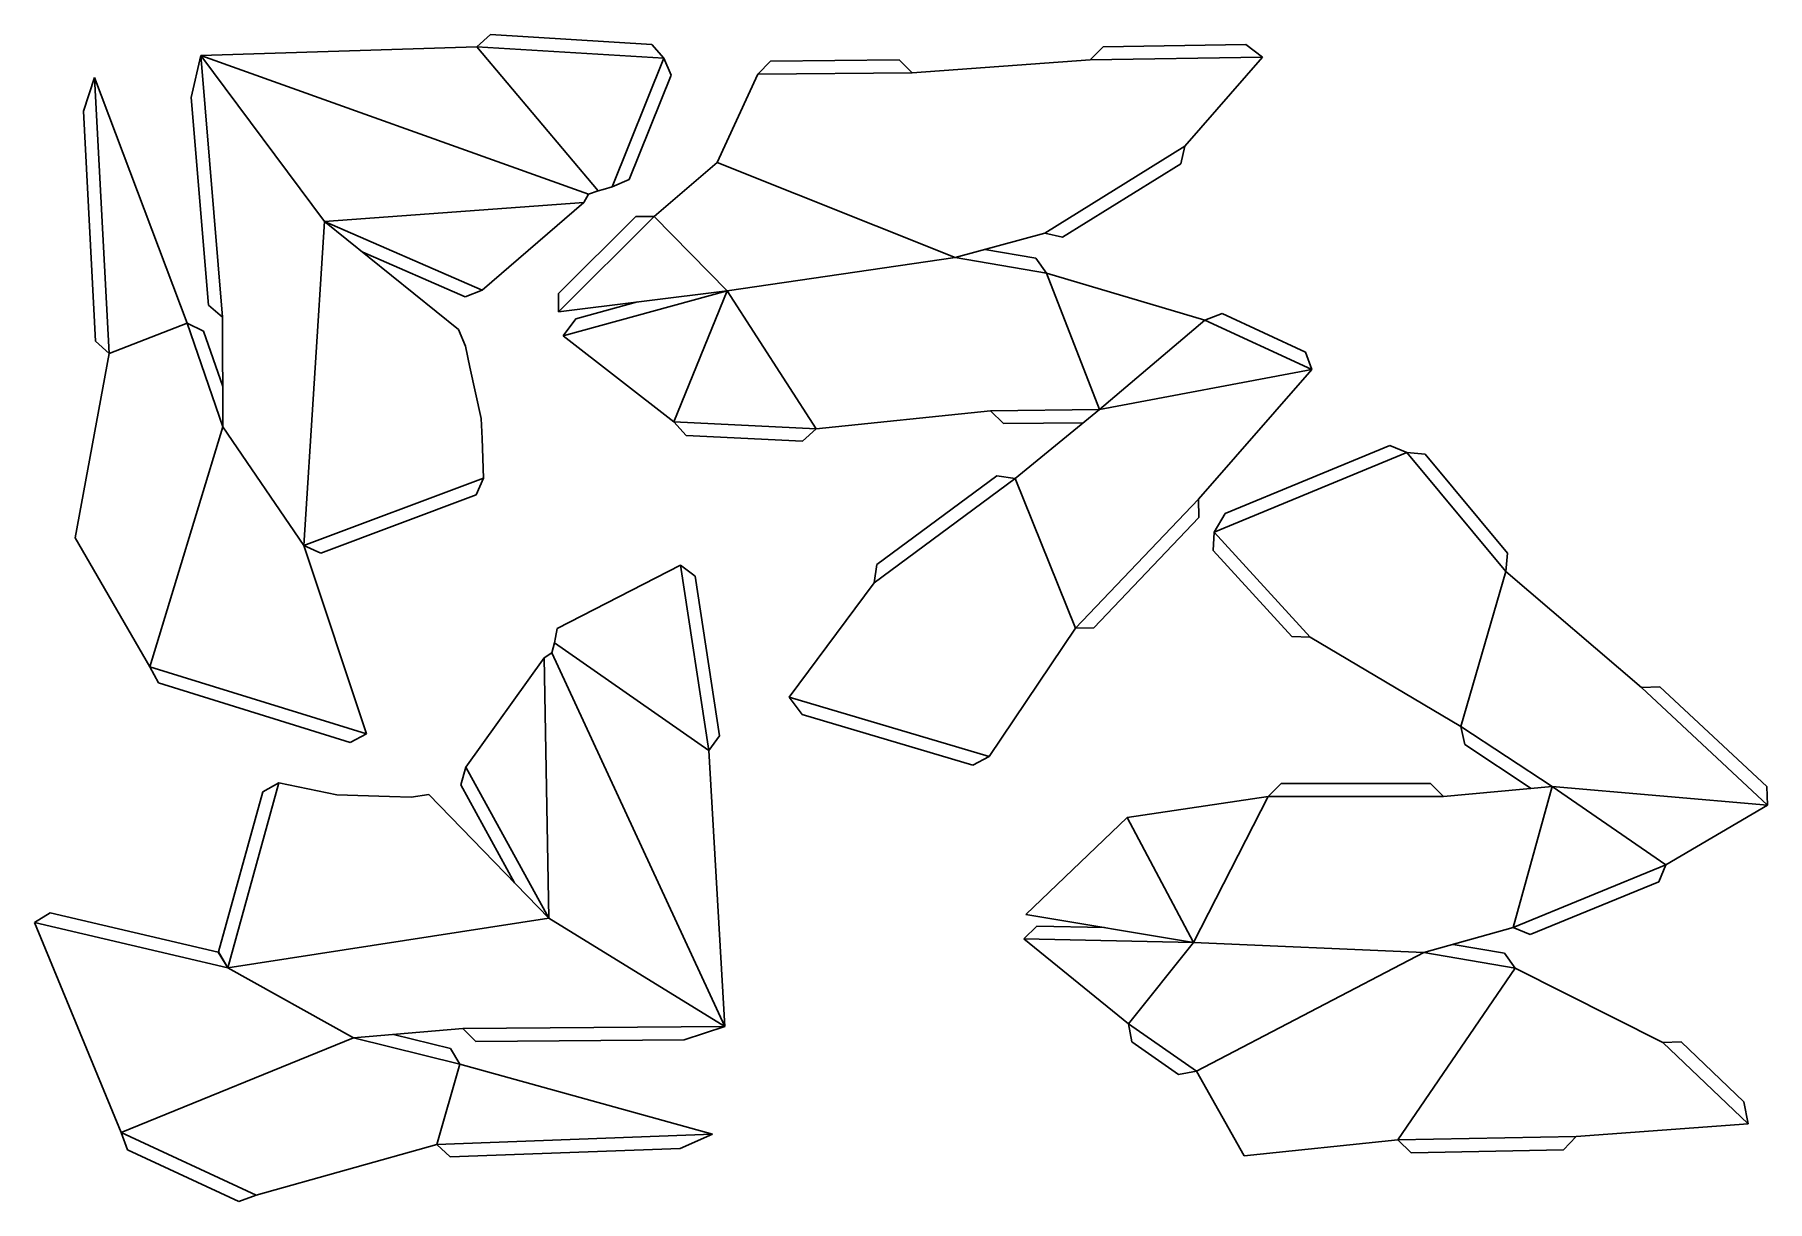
# Model space of a CAD drawing. Extents: x 1357 to 2024, y 15 to 464.
import ezdxf

# ---------------------------------------------------------------- set-up
doc = ezdxf.new("R2010")
doc.units = 0

msp = doc.modelspace()

# ---------------------------------------------------------------- linework, layer by layer
at = {"layer": 'CutLine', "color": 8, "linetype": 'CONTINUOUS'}
for p, q in [((1527.522132, 459.163446), (1532.813826, 463.853645)), ((1532.813826, 463.853645), (1594.883863, 460.11339)), ((1417.614857, 439.665517), (1421.29791, 455.791168)), ((1527.522132, 459.163446), (1421.29791, 455.791168)), ((1594.883863, 460.11339), (1599.574062, 454.821695)), ((1599.574062, 454.821695), (1602.348835, 448.317801)), ((1635.685676, 448.61189), (1640.638885, 453.658247)), ((1640.638885, 453.658247), (1690.13178, 454.11928)), ((1690.13178, 454.11928), (1695.178137, 449.16607)), ((1763.649892, 454.118151), (1695.178137, 449.16607)), ((1763.649892, 454.118151), (1768.570769, 459.196041)), ((1768.570769, 459.196041), (1823.490205, 460.058458)), ((1800.09425, 421.003316), (1829.939941, 455.159123)), ((1823.490205, 460.058458), (1829.939941, 455.159123)), ((1376.124337, 434.38982), (1380.442097, 447.331795)), ((1416.031267, 352.866235), (1380.442097, 447.331795)), ((1602.348835, 448.317801), (1586.182242, 408.09266)), ((1635.685676, 448.61189), (1620.044921, 414.612872)), ((1380.835887, 345.931474), (1376.124337, 434.38982)), ((1424.225334, 359.758416), (1417.614857, 439.665517)), ((1800.09425, 421.003316), (1798.484265, 414.117973)), ((1620.044921, 414.612872), (1595.792962, 393.833029)), ((1798.484265, 414.117973), (1753.004532, 385.876347)), ((1586.182242, 408.09266), (1579.678349, 405.317887)), ((1568.776733, 399.283198), (1570.482698, 402.432629)), ((1570.482698, 402.432629), (1574.265752, 403.763235)), ((1574.265752, 403.763235), (1576.187855, 404.315313)), ((1576.187855, 404.315313), (1579.678349, 405.317887)), ((1529.647617, 365.501342), (1568.776733, 399.283198)), ((1559.010128, 364.313378), (1588.721923, 393.853514)), ((1588.721923, 393.853514), (1595.792962, 393.833029)), ((1520.465896, 350.383663), (1468.966981, 392.008623)), ((1711.712225, 378.154982), (1746.119189, 387.486332)), ((1753.004532, 385.876347), (1746.119189, 387.486332)), ((1523.064181, 362.920961), (1483.656565, 380.135492)), ((1723.094059, 381.241795), (1742.765269, 377.804287)), ((1742.765269, 377.804287), (1746.829934, 372.018226)), ((1807.772419, 354.054123), (1746.829934, 372.018226)), ((1529.647617, 365.501342), (1523.064181, 362.920961)), ((1558.989642, 357.24234), (1623.918681, 365.27512)), ((1558.989642, 357.24234), (1559.010128, 364.313378)), ((1565.720417, 354.510956), (1589.430247, 361.008339)), ((1429.620539, 355.187665), (1424.225334, 359.758416)), ((1429.620539, 355.187665), (1429.84004, 312.967341)), ((1560.820962, 347.983978), (1565.720417, 354.510956)), ((1807.772419, 354.054123), (1814.406505, 356.501348)), ((1814.406505, 356.501348), (1846.516565, 341.69728)), ((1416.031267, 352.866235), (1422.391585, 349.776518)), ((1422.391585, 349.776518), (1429.759348, 328.488198)), ((1523.148788, 343.98885), (1520.465896, 350.383663)), ((1560.820962, 347.983978), (1603.396551, 314.856742)), ((1386.094747, 341.204489), (1373.024444, 270.215062)), ((1386.094747, 341.204489), (1380.835887, 345.931474)), ((1524.924892, 335.884196), (1523.148788, 343.98885)), ((1846.516565, 341.69728), (1848.96379, 335.063194)), ((1529.257217, 316.115064), (1524.924892, 335.884196)), ((1805.313426, 285.162293), (1848.96379, 335.063194)), ((1529.564699, 308.46245), (1529.257217, 316.115064)), ((1608.151936, 309.623549), (1603.396551, 314.856742)), ((1658.183592, 312.235983), (1725.2498, 319.144047)), ((1730.306016, 314.200902), (1725.2498, 319.144047)), ((1761.04065, 314.548444), (1730.306016, 314.200902)), ((1767.241701, 319.618884), (1734.731599, 293.036211)), ((1530.176653, 293.231571), (1529.564699, 308.46245)), ((1652.950399, 307.480598), (1608.151936, 309.623549)), ((1658.183592, 312.235983), (1652.950399, 307.480598)), ((1815.629007, 279.643195), (1879.025151, 305.732082)), ((1879.025151, 305.732082), (1885.551725, 303.011084)), ((1885.551725, 303.011084), (1892.593411, 302.367149)), ((1892.593411, 302.367149), (1924.25911, 264.327134)), ((1681.551172, 259.972193), (1727.739111, 294.087452)), ((1727.739111, 294.087452), (1734.731599, 293.036211)), ((1527.256182, 286.791784), (1467.482078, 264.317624)), ((1530.176653, 293.231571), (1527.256182, 286.791784)), ((1805.313426, 285.162293), (1805.485595, 278.093322)), ((1805.485595, 278.093322), (1765.035441, 235.623598)), ((1811.325542, 272.465401), (1815.629007, 279.643195)), ((1373.024444, 270.215062), (1401.693851, 220.654843)), ((1467.482078, 264.317624), (1461.042292, 267.238095)), ((1485.10284, 194.811656), (1461.042292, 267.238095)), ((1811.008101, 265.401462), (1811.325542, 272.465401)), ((1841.265933, 232.296204), (1811.008101, 265.401462)), ((1924.25911, 264.327134), (1923.615175, 257.285447)), ((1605.962353, 259.703147), (1558.462097, 235.409276)), ((1605.962353, 259.703147), (1611.65677, 255.511057)), ((1611.65677, 255.511057), (1620.998634, 194.034163)), ((1680.499931, 252.979705), (1681.551172, 259.972193)), ((1975.766868, 212.64124), (1923.615175, 257.285447)), ((1680.499931, 252.979705), (1647.799657, 208.943578)), ((1558.462097, 235.409276), (1557.779515, 231.842375)), ((1724.744734, 186.095818), (1757.96647, 235.451429)), ((1765.035441, 235.623598), (1757.96647, 235.451429)), ((1557.403631, 229.8782), (1556.420827, 225.990256)), ((1557.779515, 231.842375), (1557.403631, 229.8782)), ((1848.329872, 231.978763), (1841.265933, 232.296204)), ((1848.329872, 231.978763), (1906.349972, 197.638326)), ((1404.990074, 214.399052), (1401.693851, 220.654843)), ((1553.438697, 224.006287), (1523.336391, 181.980668)), ((1556.420827, 225.990256), (1553.438697, 224.006287)), ((1478.84705, 191.515432), (1404.990074, 214.399052)), ((1652.809985, 202.24006), (1647.799657, 208.943578)), ((1975.766868, 212.64124), (1982.833595, 212.888966)), ((1982.833595, 212.888966), (2024.012667, 174.499204)), ((1718.528319, 182.725923), (1652.809985, 202.24006)), ((1485.10284, 194.811656), (1478.84705, 191.515432)), ((1620.998634, 194.034163), (1616.806544, 188.339746)), ((1907.766753, 190.710648), (1906.349972, 197.638326)), ((1623.06074, 82.24619), (1616.806544, 188.339746)), ((1933.414786, 173.772025), (1907.766753, 190.710648)), ((1521.362357, 175.190735), (1523.336391, 181.980668)), ((1724.744734, 186.095818), (1718.528319, 182.725923)), ((1445.166188, 172.476316), (1451.315267, 175.967565)), ((1466.236672, 172.852145), (1451.315267, 175.967565)), ((1542.072404, 137.502617), (1521.362357, 175.190735)), ((1832.148241, 170.762096), (1837.152668, 175.757665)), ((1837.152668, 175.757665), (1894.573692, 175.706799)), ((1894.573692, 175.706799), (1899.569261, 170.702372)), ((1941.392187, 174.495543), (1899.569261, 170.702372)), ((2024.012667, 174.499204), (2024.260393, 167.432477)), ((1428.193426, 110.913691), (1445.166188, 172.476316)), ((1473.733794, 171.286831), (1466.236672, 172.852145)), ((1493.962804, 170.674644), (1473.733794, 171.286831)), ((1502.255993, 170.423671), (1493.962804, 170.674644)), ((1509.111629, 171.468562), (1502.255993, 170.423671)), ((1555.226136, 123.947749), (1509.111629, 171.468562)), ((1832.148241, 170.762096), (1777.910812, 162.589608)), ((1985.211196, 144.355549), (2024.260393, 167.432477)), ((1777.910812, 162.589608), (1738.920528, 125.308885)), ((1985.211196, 144.355549), (1982.477214, 137.834404)), ((1982.477214, 137.834404), (1932.929891, 117.559828)), ((1357.378069, 122.172294), (1363.386731, 125.900027)), ((1357.378069, 122.172294), (1390.663221, 41.444179)), ((1363.386731, 125.900027), (1427.956942, 110.773273)), ((1738.039148, 115.912388), (1743.144677, 120.804583)), ((1738.920528, 125.308885), (1803.448304, 114.516671)), ((1743.144677, 120.804583), (1769.173009, 120.249184)), ((1892.096062, 110.62153), (1926.408745, 120.293811)), ((1932.929891, 117.559828), (1926.408745, 120.293811)), ((1738.039148, 115.912388), (1778.36899, 83.249464)), ((1903.281199, 113.774469), (1923.150014, 110.363492)), ((1427.956942, 110.773273), (1431.684675, 104.764612)), ((1431.684675, 104.764612), (1428.193426, 110.913691)), ((1923.150014, 110.363492), (1927.231925, 104.589585)), ((1984.020673, 76.098645), (1927.231925, 104.589585)), ((1480.049906, 77.828597), (1522.116864, 81.430675)), ((1527.157094, 76.471232), (1522.116864, 81.430675)), ((1623.06074, 82.24619), (1607.334545, 77.118976)), ((1779.625926, 76.291007), (1778.36899, 83.249464)), ((1495.504805, 79.151958), (1517.381232, 73.733833)), ((1517.381232, 73.733833), (1521.032564, 67.678441)), ((1607.334545, 77.118976), (1527.157094, 76.471232)), ((1797.64787, 63.783693), (1779.625926, 76.291007)), ((1984.020673, 76.098645), (1991.089797, 76.264431)), ((1991.089797, 76.264431), (2015.208539, 53.251035)), ((1618.320942, 40.747), (1521.032564, 67.678441)), ((1804.606327, 65.040629), (1797.64787, 63.783693)), ((1804.606327, 65.040629), (1822.910157, 32.398077)), ((2015.208539, 53.251035), (2016.837065, 44.786207)), ((1393.09569, 34.804669), (1390.663221, 41.444179)), ((1618.320942, 40.747), (1605.820728, 35.28052)), ((1950.725161, 39.819278), (2016.837065, 44.786207)), ((1435.965447, 14.92424), (1393.09569, 34.804669)), ((1442.604957, 17.356709), (1512.116047, 36.812809)), ((1517.29771, 32.001326), (1512.116047, 36.812809)), ((1605.820728, 35.28052), (1517.29771, 32.001326)), ((1822.910157, 32.398077), (1882.086304, 38.549796)), ((1887.177909, 33.643111), (1882.086304, 38.549796)), ((1945.818476, 34.727674), (1887.177909, 33.643111)), ((1950.725161, 39.819278), (1945.818476, 34.727674)), ((1442.604957, 17.356709), (1435.965447, 14.92424))]:
    msp.add_line(p, q, dxfattribs=at)
at = {"layer": 'MountainLine', "color": 5, "linetype": 'CONTINUOUS'}
for p, q in [((1527.522132, 459.163446), (1574.265752, 403.763235)), ((1579.678349, 405.317887), (1599.574062, 454.821695)), ((1568.776733, 399.283198), (1468.966981, 392.008623)), ((1595.792962, 393.833029), (1558.989642, 357.24234)), ((1623.918681, 365.27512), (1603.396551, 314.856742)), ((1386.094747, 341.204489), (1416.031267, 352.866235)), ((1461.042292, 267.238095), (1530.176653, 293.231571)), ((1757.96647, 235.451429), (1734.731599, 293.036211)), ((1906.349972, 197.638326), (1923.615175, 257.285447)), ((1557.403631, 229.8782), (1616.806544, 188.339746)), ((1401.693851, 220.654843), (1485.10284, 194.811656)), ((1555.226136, 123.947749), (1553.438697, 224.006287)), ((1451.315267, 175.967565), (1431.684675, 104.764612)), ((1777.910812, 162.589608), (1803.448304, 114.516671)), ((1927.231925, 104.589585), (1882.086304, 38.549796)), ((1778.36899, 83.249464), (1804.606327, 65.040629)), ((1521.032564, 67.678441), (1512.116047, 36.812809)), ((1390.663221, 41.444179), (1442.604957, 17.356709))]:
    msp.add_line(p, q, dxfattribs=at)
at = {"layer": 'ValleyLine', "color": 1, "linetype": 'CONTINUOUS'}
for p, q in [((1421.29791, 455.791168), (1429.620539, 355.187665)), ((1468.966981, 392.008623), (1421.29791, 455.791168)), ((1421.29791, 455.791168), (1570.482698, 402.432629)), ((1599.574062, 454.821695), (1527.522132, 459.163446)), ((1829.939941, 455.159123), (1763.649892, 454.118151)), ((1380.442097, 447.331795), (1386.094747, 341.204489)), ((1695.178137, 449.16607), (1635.685676, 448.61189)), ((1746.119189, 387.486332), (1800.09425, 421.003316)), ((1711.712225, 378.154982), (1620.044921, 414.612872)), ((1623.918681, 365.27512), (1595.792962, 393.833029)), ((1468.966981, 392.008623), (1461.042292, 267.238095)), ((1468.966981, 392.008623), (1529.647617, 365.501342)), ((1623.918681, 365.27512), (1711.712225, 378.154982)), ((1746.829934, 372.018226), (1711.712225, 378.154982)), ((1746.829934, 372.018226), (1767.241701, 319.618884)), ((1623.918681, 365.27512), (1560.820962, 347.983978)), ((1658.183592, 312.235983), (1623.918681, 365.27512)), ((1767.241701, 319.618884), (1807.772419, 354.054123)), ((1848.96379, 335.063194), (1807.772419, 354.054123)), ((1429.84004, 312.967341), (1416.031267, 352.866235)), ((1848.96379, 335.063194), (1767.241701, 319.618884)), ((1603.396551, 314.856742), (1658.183592, 312.235983)), ((1725.2498, 319.144047), (1767.241701, 319.618884)), ((1429.84004, 312.967341), (1401.693851, 220.654843)), ((1461.042292, 267.238095), (1429.84004, 312.967341)), ((1885.551725, 303.011084), (1811.325542, 272.465401)), ((1923.615175, 257.285447), (1885.551725, 303.011084)), ((1734.731599, 293.036211), (1680.499931, 252.979705)), ((1757.96647, 235.451429), (1805.313426, 285.162293)), ((1811.325542, 272.465401), (1848.329872, 231.978763)), ((1616.806544, 188.339746), (1605.962353, 259.703147)), ((1556.420827, 225.990256), (1623.06074, 82.24619)), ((1647.799657, 208.943578), (1724.744734, 186.095818)), ((2024.260393, 167.432477), (1975.766868, 212.64124)), ((1906.349972, 197.638326), (1941.392187, 174.495543)), ((1523.336391, 181.980668), (1555.226136, 123.947749)), ((1941.392187, 174.495543), (1926.408745, 120.293811)), ((1941.392187, 174.495543), (2024.260393, 167.432477)), ((1985.211196, 144.355549), (1941.392187, 174.495543)), ((1803.448304, 114.516671), (1832.148241, 170.762096)), ((1899.569261, 170.702372), (1832.148241, 170.762096)), ((1926.408745, 120.293811), (1985.211196, 144.355549)), ((1431.684675, 104.764612), (1357.378069, 122.172294)), ((1431.684675, 104.764612), (1555.226136, 123.947749)), ((1623.06074, 82.24619), (1555.226136, 123.947749)), ((1803.448304, 114.516671), (1738.039148, 115.912388)), ((1778.36899, 83.249464), (1803.448304, 114.516671)), ((1892.096062, 110.62153), (1803.448304, 114.516671)), ((1804.606327, 65.040629), (1892.096062, 110.62153)), ((1927.231925, 104.589585), (1892.096062, 110.62153)), ((1480.049906, 77.828597), (1431.684675, 104.764612)), ((1522.116864, 81.430675), (1623.06074, 82.24619)), ((1390.663221, 41.444179), (1480.049906, 77.828597)), ((1521.032564, 67.678441), (1480.049906, 77.828597)), ((2016.837065, 44.786207), (1984.020673, 76.098645)), ((1512.116047, 36.812809), (1618.320942, 40.747)), ((1882.086304, 38.549796), (1950.725161, 39.819278))]:
    msp.add_line(p, q, dxfattribs=at)

doc.saveas('drawing.dxf')
